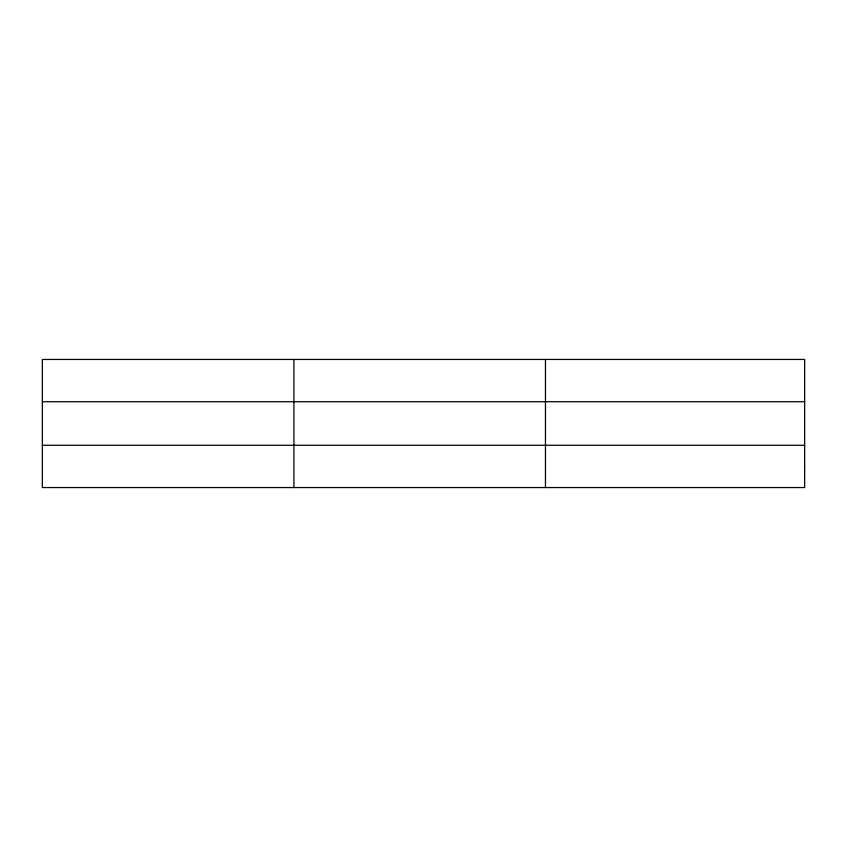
<?xml version="1.0" encoding="UTF-8"?>
<svg xmlns="http://www.w3.org/2000/svg" width="847" height="847" viewBox="0 0 847 847"><rect width="100%" height="100%" fill="white"/><g stroke="black" fill="none" stroke-linecap="round" stroke-linejoin="round"><path stroke-width="1.27" d="M293.909 487.554L293.909 359.446M545.468 487.554L545.468 359.446M42.35 401.722L804.65 401.722M42.35 445.278L804.65 445.278M804.65 466.422L804.65 487.554L42.35 487.554L42.35 359.446L804.65 359.446L804.65 466.422"/></g></svg>
